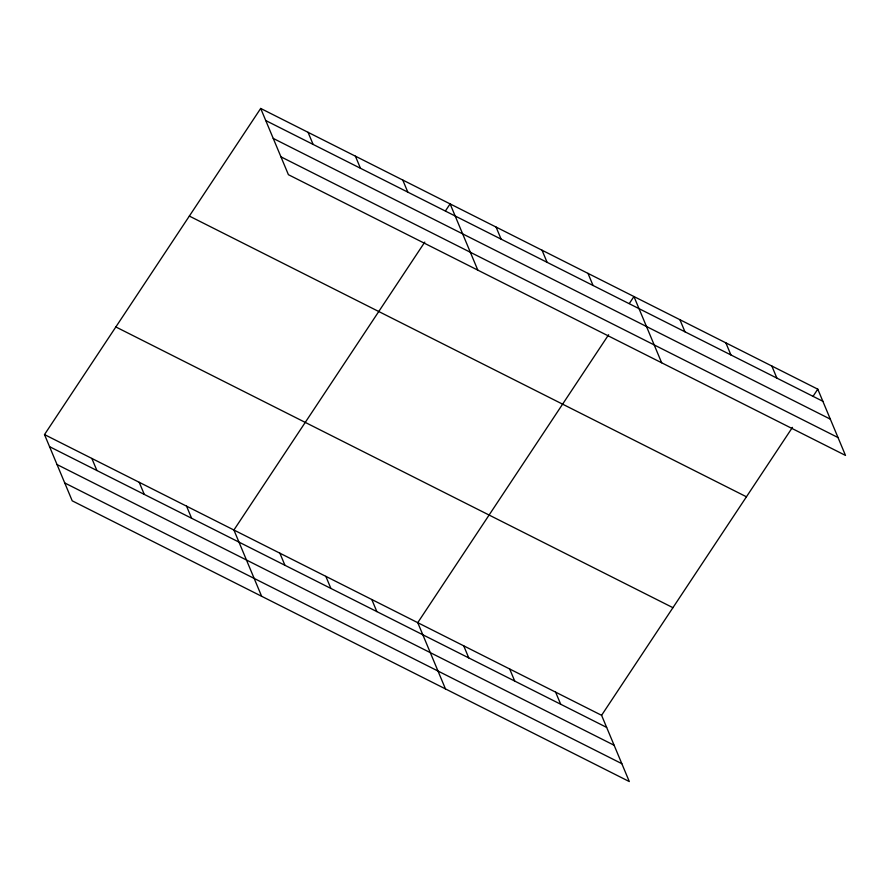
<?xml version="1.0" encoding="UTF-8"?>
<svg xmlns="http://www.w3.org/2000/svg" width="890" height="890" viewBox="0 0 890 890"><rect width="100%" height="100%" fill="white"/><g stroke="black" fill="none" stroke-linecap="round" stroke-linejoin="round"><path stroke-width="1.33" d="M44.5 434.576L601.584 715.304L629.308 781.553L72.212 500.825L44.5 434.576L260.692 108.447L817.788 389.175L845.5 455.424L288.416 174.696L260.692 108.447M424.797 242.08L233.914 530.017L261.627 596.267M445.501 210.841L450.106 203.899L477.819 270.148M608.627 334.729L417.755 622.655L445.467 688.904M629.341 303.479L633.947 296.537L661.659 362.786M601.584 715.304L792.467 427.367M813.182 396.117L817.788 389.175M265.754 120.55L822.85 401.279M273.23 138.417L830.326 419.146M280.94 156.829L838.024 437.557M189.347 216.07L746.443 496.798M115.845 326.953L672.929 607.681M49.562 446.669L606.646 727.397M57.038 464.547L614.122 745.264M64.736 482.959L621.832 763.676M771.83 366.012L776.892 378.117M725.862 342.861L730.924 354.954M679.904 319.699L684.966 331.792M587.99 273.375L593.052 285.479M542.032 250.212L547.094 262.316M496.064 227.061L501.126 239.154M402.758 180.036L407.82 192.14M355.399 156.173L360.461 168.277M555.627 692.142L560.689 704.235M308.051 132.31L313.113 144.414M509.67 668.98L514.731 681.084M463.712 645.817L468.774 657.921M371.786 599.504L376.848 611.597M325.829 576.342L330.891 588.435M279.872 553.18L284.934 565.284M186.555 506.154L191.617 518.258M139.207 482.291L144.269 494.395M91.848 458.439L96.91 470.532"/></g></svg>
